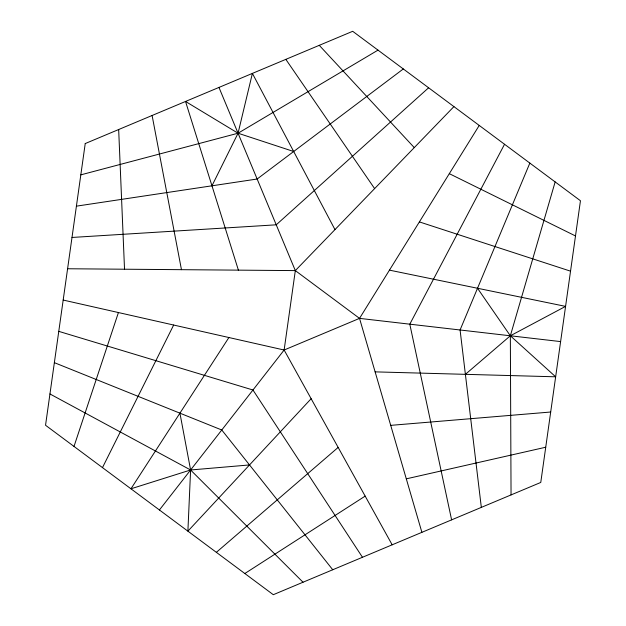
<?xml version="1.0" encoding="UTF-8"?>
<svg xmlns="http://www.w3.org/2000/svg" width="626" height="626" viewBox="0 0 626 626"><rect width="100%" height="100%" fill="white"/><g stroke="black" fill="none" stroke-linecap="round" stroke-linejoin="round"><path stroke-width="0.94" d="M159.419 509.979L284.134 350.02L295.323 270.604L218.967 87.429M555.152 181.916L510.346 335.786L511.051 494.916M74.009 446.432L118.424 312.546M529.846 163.089L460.079 329.988L481.331 507.389M211.964 185.805L238.052 133.221L252.395 73.398L334.973 229.609M102.484 467.614L173.66 325.035M504.54 144.262L409.803 324.182L451.612 519.862M63.179 300.057L284.134 350.02L359.535 318.376L479.234 125.435M228.897 337.531L130.951 488.796L190.601 469.985L249.524 464.938M311.145 398.715L187.894 531.161L190.601 469.985L179.928 413.16M67.592 268.757L295.323 270.604L453.92 106.608M428.614 87.781L276.238 224.812L72.006 237.457M216.361 552.335L338.157 447.418M465.392 374.34L510.346 335.786L565.575 306.38L389.458 270.142M403.308 68.954L257.145 179.02L76.411 206.157M244.836 573.518L365.169 496.113M378.002 50.127L238.052 133.221L80.824 174.857M406.305 478.843L545.731 447.23M390.718 425.359L550.692 412.018M375.123 371.867L555.653 376.805L510.346 335.786L477.521 288.265M295.323 270.604L359.535 318.376L560.614 341.593M58.774 331.357L252.959 390.006L362.462 557.281M419.381 221.909L570.536 271.168M293.688 151.5L238.052 133.221L185.531 101.459L238.396 270.142M54.36 362.657L221.776 429.999L332.742 569.754M449.312 173.668L575.497 235.955M49.947 393.957L190.601 469.985L303.023 582.227M319.26 45.33L414.271 147.611M285.832 59.36L374.622 188.606M284.134 350.02L392.173 544.808M359.535 318.376L421.893 532.335M152.102 115.489L181.462 269.681M118.666 129.519L124.527 269.219M85.23 143.557L45.541 425.257L273.304 594.7L540.77 482.443L580.458 200.743L352.696 31.3L85.23 143.557"/></g></svg>
